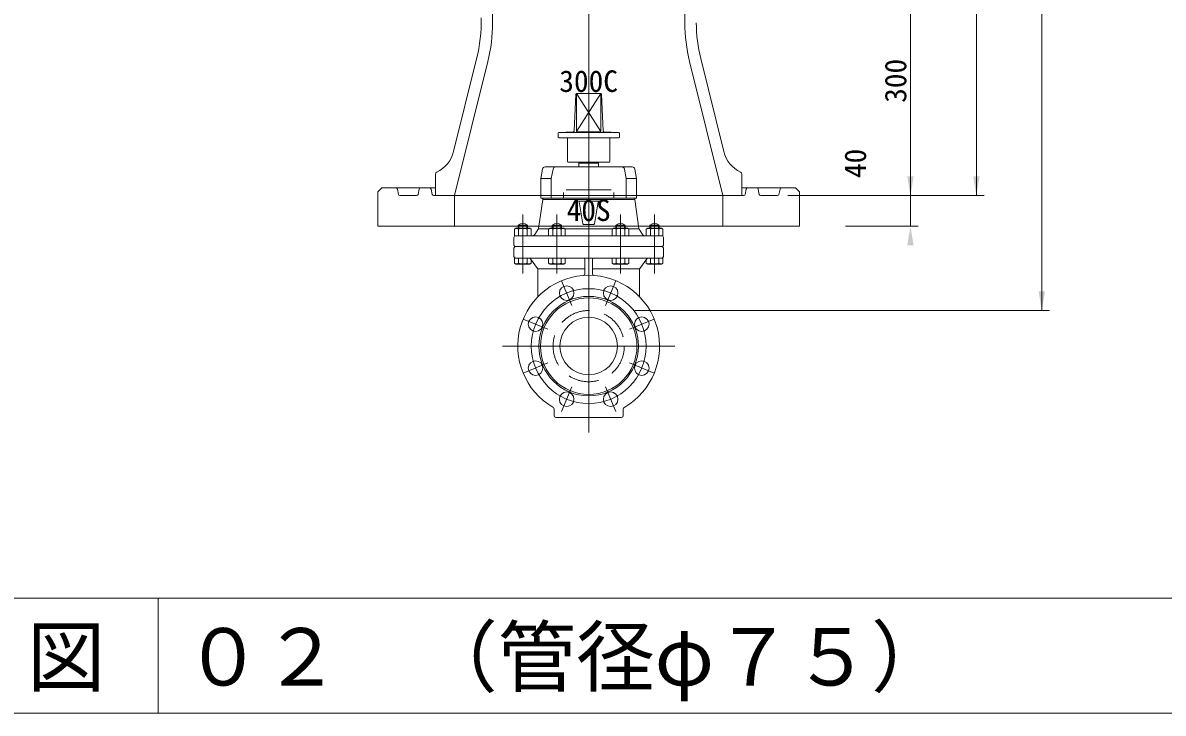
# Model space of a CAD drawing. Units: millimetres, scale not verified. Extents: x -6861 to 6861, y -3554 to 3095.
# Drawn here: x 3884 to 5373, y -705 to 196 of the extents above; entities that cross this region are included whole.
import ezdxf
from ezdxf.enums import TextEntityAlignment as Align

# ---------------------------------------------------------------- set-up
doc = ezdxf.new("R2010")
doc.units = ezdxf.units.MM
doc.header["$LTSCALE"] = 20
doc.linetypes.add('DASHED2', pattern=[3, 2, -1])
for name, color, linetype, lineweight in [('0-2_HIDEN', 7, 'DASHED2', 18), ('0-3_TEMP', 3, 'Continuous', 18), ('0-4_細線', 7, 'Continuous', 18), ('0-5_仕切弁', 7, 'Continuous', 18), ('0-6_寸法', 1, 'Continuous', 18), ('0-8_標題', 6, 'Continuous', 18), ('0-9_枠線', 6, 'Continuous', 18)]:
    doc.layers.add(name, color=color, linetype=linetype, lineweight=lineweight)
doc.layers.add('0-7_注釈', color=1, linetype='Continuous')
doc.styles.add('ＭＳ ゴシック', font='')
doc.styles.get('ＭＳ ゴシック').set_extended_font_data('MS Gothic')

msp = doc.modelspace()

# ---------------------------------------------------------------- linework, layer by layer
at = {"layer": '0-2_HIDEN'}
msp.add_circle((4622.8, -225.72), 46.5, dxfattribs=at)
at = {"layer": '0-3_TEMP'}
for p, q in [((4622.8, 320.78), (4622.8, 20.78)), ((4622.8, -338.72), (4622.8, 124.28)), ((4536.8, -130.72), (4536.8, -53.72)), ((4581.3, -130.72), (4581.3, -53.72)), ((4664.3, -130.72), (4664.3, -53.72)), ((4708.8, -130.72), (4708.8, -53.72)), ((4587.4, -140.26), (4600.79, -172.6)), ((4658.2, -140.26), (4644.8, -172.6)), ((4537.34, -190.33), (4569.67, -203.72)), ((4708.26, -190.33), (4675.92, -203.72)), ((4735.3, -225.72), (4510.3, -225.72)), ((4537.34, -261.12), (4569.67, -247.73)), ((4708.26, -261.12), (4675.92, -247.73)), ((4587.4, -311.18), (4600.79, -278.85)), ((4658.2, -311.18), (4644.8, -278.85)), ((4060.93, -555.04), (4060.93, -705.04))]:
    msp.add_line(p, q, dxfattribs=at)
msp.add_circle((4622.8, -225.72), 75, dxfattribs=at)
at = {"layer": '0-4_細線'}
for p, q in [((4497.43, 196.44), (4497.8, 270.78)), ((4748.17, 196.44), (4747.8, 270.78)), ((4476.57, 149.47), (4446.56, 28.22)), ((4799.03, 28.22), (4768.97, 149.66)), ((4447.8, -29.22), (4491.13, 145.86)), ((4797.8, -29.22), (4754.46, 145.86)), ((4422.8, -1.19), (4422.8, -29.22)), ((4822.8, -1.19), (4822.8, -29.22)), ((4373.12, -20.83), (4374.48, -27.62)), ((4376.44, -29.22), (4398.16, -29.22)), ((4400.12, -27.62), (4401.48, -20.83)), ((4415.16, -19.22), (4422.8, -19.22)), ((4417.12, -20.83), (4418.48, -27.62)), ((4622.8, -29.22), (4420.44, -29.22)), ((4447.8, -69.22), (4447.8, -29.22)), ((4622.8, -29.22), (4825.16, -29.22)), ((4797.8, -69.22), (4797.8, -29.22)), ((4822.8, -19.22), (4830.44, -19.22)), ((4828.48, -20.83), (4827.12, -27.62)), ((4830.44, -19.22), (4892.8, -19.22)), ((4830.44, -19.22), (4842.16, -19.22)), ((4845.48, -27.62), (4844.12, -20.83)), ((4869.16, -29.22), (4847.44, -29.22)), ((4872.48, -20.83), (4871.12, -27.62)), ((4897.8, -24.22), (4892.8, -19.22)), ((4897.8, -24.22), (4897.8, -69.22)), ((4347.8, -69.22), (4897.8, -69.22))]:
    msp.add_line(p, q, dxfattribs=at)
for points in [[(4352.8, -19.22), (4347.8, -24.22), (4347.8, -69.22)], [(4352.8, -19.22), (4415.16, -19.22), (4403.44, -19.22)]]:
    msp.add_lwpolyline(points, dxfattribs=at)
for centre, radius, start, end in [((4282.43, 197.52), 200, 346.099, 1.51), ((4282.43, 197.52), 215, 346.099, 359.713), ((4963.17, 197.52), 215, 180.287, 193.901), ((4963.17, 197.48), 200, 180.287, 193.833), ((4407.73, 37.83), 40, 294.84, 346.099), ((4837.86, 37.83), 40, 193.901, 245.161), ((4425.8, -1.19), 3, 114.838, 179.998), ((4819.8, -1.19), 3, 0.002, 65.162), ((4371.16, -21.22), 2, 11.309, 90), ((4376.44, -27.22), 2, 191.309, 270), ((4398.16, -27.22), 2, 270, 348.691), ((4403.44, -21.22), 2, 90, 168.691), ((4415.16, -21.22), 2, 11.309, 90), ((4420.44, -27.22), 2, 191.309, 270), ((4825.16, -27.22), 2, 270, 348.691), ((4830.44, -21.22), 2, 90, 168.691), ((4842.16, -21.22), 2, 11.309, 90), ((4847.44, -27.22), 2, 191.309, 270), ((4869.16, -27.22), 2, 270, 348.691), ((4874.44, -21.22), 2, 90, 168.691)]:
    msp.add_arc(centre, radius, start, end, dxfattribs=at)
at = {"layer": '0-5_仕切弁'}
for p, q in [((4606.8, 104.25), (4638.57, 54.64)), ((4606.8, 55.28), (4606.8, 104.25)), ((4607, 104.28), (4638.59, 104.28)), ((4638.8, 104.25), (4607.03, 54.64)), ((4638.8, 104.25), (4638.8, 55.28)), ((4603.84, 55.18), (4606, 103.32)), ((4641.76, 55.18), (4639.59, 103.32)), ((4582.8, 47.28), (4582.8, 52.28)), ((4602.89, 54.23), (4583.75, 53.28)), ((4583.8, 53.28), (4661.8, 53.28)), ((4583.8, 46.28), (4661.8, 46.28)), ((4595.3, 45.28), (4595.3, 15.28)), ((4607.8, 54.28), (4637.8, 54.28)), ((4642.71, 54.23), (4661.85, 53.28)), ((4650.3, 45.28), (4650.3, 15.28)), ((4662.8, 52.28), (4662.8, 47.28)), ((4560.36, -6.68), (4562.6, 5.41)), ((4566.04, 8.28), (4679.55, 8.28)), ((4574.02, -6.68), (4576.26, 5.41)), ((4596.3, 14.28), (4649.3, 14.28)), ((4609.8, 12.98), (4635.8, 12.98)), ((4635.8, 12.98), (4635.05, 14.28)), ((4635.8, 12.98), (4635.8, 8.28)), ((4671.57, -6.68), (4669.33, 5.41)), ((4682.99, 5.41), (4685.23, -6.68)), ((4560.3, -32.72), (4560.3, -7.41)), ((4573.96, -7.04), (4560.31, -7.04)), ((4573.96, -32.72), (4573.96, -7.41)), ((4671.64, -7.04), (4685.28, -7.04)), ((4671.64, -32.72), (4671.64, -7.41)), ((4685.3, -7.41), (4685.3, -32.72)), ((4589.93, -25.22), (4589.93, -32.72)), ((4593.43, -21.72), (4652.16, -21.72)), ((4655.66, -25.22), (4655.66, -32.72)), ((4562.78, -34.36), (4557.36, -72.27)), ((4560.3, -32.72), (4685.3, -32.72)), ((4562.8, -34.08), (4562.8, -32.72)), ((4682.8, -34.22), (4562.8, -34.22)), ((4610.27, -37.22), (4615.13, -65.89)), ((4635.3, -36.39), (4610.3, -36.39)), ((4635.32, -37.22), (4630.47, -65.89)), ((4682.8, -34.08), (4682.8, -32.72)), ((4682.82, -34.36), (4688.23, -72.27)), ((4527.8, -71.72), (4525.83, -72.86)), ((4525.83, -72.86), (4525.83, -81.72)), ((4527.8, -71.72), (4545.8, -71.72)), ((4530.8, -67.72), (4542.8, -67.72)), ((4530.8, -67.72), (4530.8, -71.72)), ((4531.31, -72.86), (4531.31, -81.72)), ((4531.74, -67.1), (4531.74, -71.72)), ((4541.85, -67.1), (4541.85, -71.72)), ((4542.28, -72.86), (4542.28, -81.72)), ((4542.8, -67.72), (4542.8, -71.72)), ((4545.8, -71.72), (4547.77, -72.86)), ((4547.77, -72.86), (4547.77, -81.72)), ((4557.05, -73.1), (4552.48, -79.94)), ((4570.56, -72.72), (4557.3, -72.72)), ((4572.3, -71.72), (4570.33, -72.86)), ((4570.33, -72.86), (4570.33, -81.72)), ((4572.3, -71.72), (4590.3, -71.72)), ((4575.3, -67.72), (4587.3, -67.72)), ((4575.3, -67.72), (4575.3, -71.72)), ((4575.81, -72.86), (4575.81, -81.72)), ((4576.24, -67.1), (4576.24, -71.72)), ((4586.35, -67.1), (4586.35, -71.72)), ((4586.78, -72.86), (4586.78, -81.72)), ((4587.3, -67.72), (4587.3, -71.72)), ((4590.3, -71.72), (4592.27, -72.86)), ((4653.56, -72.72), (4592.03, -72.72)), ((4592.27, -72.86), (4592.27, -81.72)), ((4616.11, -66.72), (4629.48, -66.72)), ((4655.3, -71.72), (4653.33, -72.86)), ((4653.33, -72.86), (4653.33, -81.72)), ((4655.3, -71.72), (4673.3, -71.72)), ((4658.3, -67.72), (4670.3, -67.72)), ((4658.3, -67.72), (4658.3, -71.72)), ((4658.81, -72.86), (4658.81, -81.72)), ((4659.24, -67.1), (4659.24, -71.72)), ((4669.35, -67.1), (4669.35, -71.72)), ((4669.78, -72.86), (4669.78, -81.72)), ((4670.3, -67.72), (4670.3, -71.72)), ((4673.3, -71.72), (4675.27, -72.86)), ((4675.03, -72.72), (4688.3, -72.72)), ((4675.27, -72.86), (4675.27, -81.72)), ((4688.55, -73.1), (4693.11, -79.94)), ((4699.8, -71.72), (4697.83, -72.86)), ((4697.83, -72.86), (4697.83, -81.72)), ((4699.8, -71.72), (4717.8, -71.72)), ((4702.8, -67.72), (4714.8, -67.72)), ((4702.8, -67.72), (4702.8, -71.72)), ((4703.31, -72.86), (4703.31, -81.72)), ((4703.74, -67.1), (4703.74, -71.72)), ((4713.85, -67.1), (4713.85, -71.72)), ((4714.28, -72.86), (4714.28, -81.72)), ((4714.8, -67.72), (4714.8, -71.72)), ((4717.8, -71.72), (4719.77, -72.86)), ((4719.77, -72.86), (4719.77, -81.72)), ((4525.3, -93.72), (4525.3, -83.72)), ((4525.83, -81.72), (4719.77, -81.72)), ((4549.48, -81.71), (4549.48, -81.72)), ((4696.11, -81.72), (4696.11, -81.71)), ((4720.3, -83.72), (4720.3, -93.72)), ((4525.3, -108.72), (4525.3, -97.72)), ((4527.3, -95.72), (4718.3, -95.72)), ((4720.3, -97.72), (4720.3, -108.72)), ((4525.83, -110.72), (4719.77, -110.72)), ((4525.83, -117.59), (4525.83, -110.72)), ((4527.8, -118.72), (4525.83, -117.59)), ((4527.8, -118.72), (4545.8, -118.72)), ((4531.31, -117.59), (4531.31, -110.72)), ((4542.28, -117.59), (4542.28, -110.72)), ((4545.8, -118.72), (4547.77, -117.59)), ((4546.9, -111.56), (4555.92, -124.2)), ((4547.77, -117.59), (4547.77, -112.78)), ((4570.33, -117.59), (4570.33, -110.72)), ((4572.3, -118.72), (4570.33, -117.59)), ((4572.3, -118.72), (4590.3, -118.72)), ((4575.81, -117.59), (4575.81, -110.72)), ((4586.78, -117.59), (4586.78, -110.72)), ((4590.3, -118.72), (4592.27, -117.59)), ((4592.27, -117.59), (4592.27, -110.72)), ((4617.8, -131.48), (4617.8, -112.72)), ((4627.8, -131.48), (4627.8, -112.72)), ((4653.33, -117.59), (4653.33, -110.72)), ((4655.3, -118.72), (4653.33, -117.59)), ((4655.3, -118.72), (4673.3, -118.72)), ((4658.81, -117.59), (4658.81, -110.72)), ((4669.78, -117.59), (4669.78, -110.72)), ((4673.3, -118.72), (4675.27, -117.59)), ((4675.27, -117.59), (4675.27, -110.72)), ((4698.7, -111.56), (4689.67, -124.2)), ((4697.83, -117.59), (4697.83, -112.78)), ((4699.8, -118.72), (4697.83, -117.59)), ((4699.8, -118.72), (4717.8, -118.72)), ((4703.31, -117.59), (4703.31, -110.72)), ((4714.28, -117.59), (4714.28, -110.72)), ((4717.8, -118.72), (4719.77, -117.59)), ((4719.77, -117.59), (4719.77, -110.72)), ((4617.8, -124.72), (4556.3, -124.72)), ((4556.3, -125.36), (4556.3, -161.43)), ((4627.8, -124.72), (4689.3, -124.72)), ((4689.3, -125.36), (4689.3, -161.43)), ((4577.8, -316.72), (4577.8, -308.86)), ((4667.8, -316.72), (4667.8, -308.86)), ((4579.8, -318.72), (4665.8, -318.72))]:
    msp.add_line(p, q, dxfattribs=at)
msp.add_lwpolyline([(4610.55, 14.28), (4609.8, 12.98), (4609.8, 8.28)], dxfattribs=at)
for centre, radius in [((4594.1, -156.43), 9.5), ((4651.5, -156.43), 9.5), ((4622.8, -225.72), 65), ((4622.8, -225.72), 63), ((4553.51, -197.02), 9.5), ((4622.8, -225.72), 37.5), ((4692.09, -197.02), 9.5), ((4553.51, -254.42), 9.5), ((4692.09, -254.42), 9.5), ((4594.1, -295.01), 9.5), ((4651.5, -295.01), 9.5)]:
    msp.add_circle(centre, radius, dxfattribs=at)
for centre, radius, start, end in [((4607, 103.28), 1, 90, 177.423), ((4638.59, 103.28), 1, 2.577, 90), ((4583.8, 52.28), 1, 90, 180), ((4583.8, 47.28), 1, 180, 270), ((4594.3, 45.28), 1, 0, 90), ((4602.84, 55.23), 1, 272.859, 357.423), ((4607.8, 55.28), 1, 180, 270), ((4637.8, 55.28), 1, 270, 0), ((4642.75, 55.23), 1, 182.577, 267.141), ((4651.3, 45.28), 1, 90, 180), ((4661.8, 52.28), 1, 0, 90), ((4661.8, 47.28), 1, 270, 0), ((4596.3, 15.28), 1, 180, 270), ((4649.3, 15.28), 1, 270, 0), ((4566.04, 4.78), 3.5, 90, 169.509), ((4579.71, 4.78), 3.5, 90, 169.509), ((4665.89, 4.78), 3.5, 10.491, 90), ((4679.55, 4.78), 3.5, 10.491, 90), ((4564.3, -7.41), 4, 169.509, 180), ((4577.96, -7.41), 4, 169.509, 180), ((4667.64, -7.41), 4, 0, 10.491), ((4681.3, -7.41), 4, 0, 10.491), ((4560.8, -34.08), 2, 351.87, 0), ((4609.29, -37.39), 1, 9.614, 90), ((4636.31, -37.39), 1, 90, 170.386), ((4684.8, -34.08), 2, 180, 188.13), ((4528.57, -76.87), 4.86, 55.616, 115.616), ((4536.8, -75.72), 10, 53.13, 126.87), ((4536.8, -90.16), 18.15, 72.412, 107.588), ((4545.02, -76.87), 4.86, 64.384, 124.384), ((4555.38, -71.99), 2, 326.31, 351.87), ((4573.07, -76.87), 4.86, 55.616, 115.616), ((4581.3, -75.72), 10, 53.13, 126.87), ((4581.3, -90.16), 18.15, 72.412, 107.588), ((4589.52, -76.87), 4.86, 64.384, 124.384), ((4616.11, -65.72), 1, 189.614, 270), ((4629.48, -65.72), 1, 270, 350.386), ((4656.07, -76.87), 4.86, 55.616, 115.616), ((4664.3, -75.72), 10, 53.13, 126.87), ((4664.3, -90.16), 18.15, 72.412, 107.588), ((4672.52, -76.87), 4.86, 64.384, 124.384), ((4690.21, -71.99), 2, 188.13, 213.69), ((4700.57, -76.87), 4.86, 55.616, 115.616), ((4708.8, -75.72), 10, 53.13, 126.87), ((4708.8, -90.16), 18.15, 72.412, 107.588), ((4717.02, -76.87), 4.86, 64.384, 124.384), ((4527.3, -83.72), 2, 90, 180), ((4549.16, -77.72), 4, 274.646, 326.31), ((4696.44, -77.72), 4, 213.69, 265.354), ((4718.3, -83.72), 2, 0, 90), ((4527.3, -93.72), 2, 180, 270), ((4527.3, -97.72), 2, 90, 180), ((4718.3, -93.72), 2, 270, 0), ((4718.3, -97.72), 2, 0, 90), ((4527.3, -108.72), 2, 180, 270), ((4528.57, -113.58), 4.86, 244.384, 304.384), ((4536.8, -100.28), 18.15, 252.412, 287.588), ((4545.02, -113.58), 4.86, 235.616, 295.616), ((4545.27, -112.72), 2, 35.538, 90), ((4573.07, -113.58), 4.86, 244.384, 304.384), ((4581.3, -100.28), 18.15, 252.412, 287.588), ((4589.52, -113.58), 4.86, 235.616, 295.616), ((4615.8, -112.72), 2, 0, 90), ((4629.8, -112.72), 2, 90, 180), ((4656.07, -113.58), 4.86, 244.384, 304.384), ((4664.3, -100.28), 18.15, 252.412, 287.588), ((4672.52, -113.58), 4.86, 235.616, 295.616), ((4700.57, -113.58), 4.86, 244.384, 304.384), ((4700.33, -112.72), 2, 90, 144.462), ((4708.8, -100.28), 18.15, 252.412, 287.588), ((4717.02, -113.58), 4.86, 235.616, 295.616), ((4718.3, -108.72), 2, 270, 0), ((4622.8, -225.72), 92.5, 300.516, 239.484), ((4554.3, -125.36), 2, 0, 35.538), ((4615.8, -131.48), 2, 274.248, 0), ((4629.8, -131.48), 2, 180, 265.752), ((4691.3, -125.36), 2, 144.462, 180), ((4573.8, -308.86), 4, 0, 59.484), ((4671.8, -308.86), 4, 120.516, 180), ((4579.8, -316.72), 2, 180, 270), ((4665.8, -316.72), 2, 270, 0)]:
    msp.add_arc(centre, radius, start, end, dxfattribs=at)
at = {"layer": '0-6_寸法'}
for p, q in [((5042.74, -69.22), (5042.74, 1120.78)), ((5128.79, -29.22), (5128.79, 1120.78)), ((5214.13, -179.22), (5214.13, 1120.78)), ((4882.8, -29.22), (5138.79, -29.22)), ((4882.8, -29.22), (5052.74, -29.22)), ((4882.8, -29.22), (5052.74, -29.22)), ((4957.8, -69.22), (5052.74, -69.22)), ((4682.8, -179.22), (5224.13, -179.22))]:
    msp.add_line(p, q, dxfattribs=at)
for points in [[(5038.57, -4.22), (5042.74, -29.22), (5046.9, -4.22)], [(5038.57, -4.22), (5042.74, -29.22), (5046.9, -4.22)], [(5124.63, -4.22), (5128.79, -29.22), (5132.96, -4.22)], [(5038.57, -94.22), (5042.74, -69.22), (5046.9, -94.22)], [(5209.97, -154.22), (5214.13, -179.22), (5218.3, -154.22)]]:
    msp.add_solid(points, dxfattribs=at)
at = {"layer": '0-8_標題'}
msp.add_line((1260.93, -555.04), (6860.93, -555.04), dxfattribs=at)
at = {"layer": '0-9_枠線'}
msp.add_line((1260.93, -705.04), (6860.93, -705.04), dxfattribs=at)

# ---------------------------------------------------------------- texts
at = {"layer": '0-6_寸法', "style": 'ＭＳ ゴシック'}
for s, p in [('300', (5045.78, 91.98)), ('40', (4993.24, -6.26))]:
    msp.add_text(s, height=28.15, rotation=90, dxfattribs=at).set_placement(p, align=Align.BOTTOM_LEFT)
at = {"layer": '0-7_注釈', "style": 'ＭＳ ゴシック'}
for s, p in [('300C', (4584.4, 97.74)), ('40S', (4594, -70.76))]:
    msp.add_text(s, height=28.15, dxfattribs=at).set_placement(p, align=Align.BOTTOM_LEFT)
at = {"layer": '0-8_標題', "style": 'ＭＳ ゴシック'}
msp.add_text('仕\u3000切\u3000弁\u3000室\u3000標\u3000準\u3000図\u3000０２\u3000（管径φ７５）', height=75.07, dxfattribs=at).set_placement((2660.93, -691.48), align=Align.BOTTOM_LEFT)

doc.saveas('drawing.dxf')
